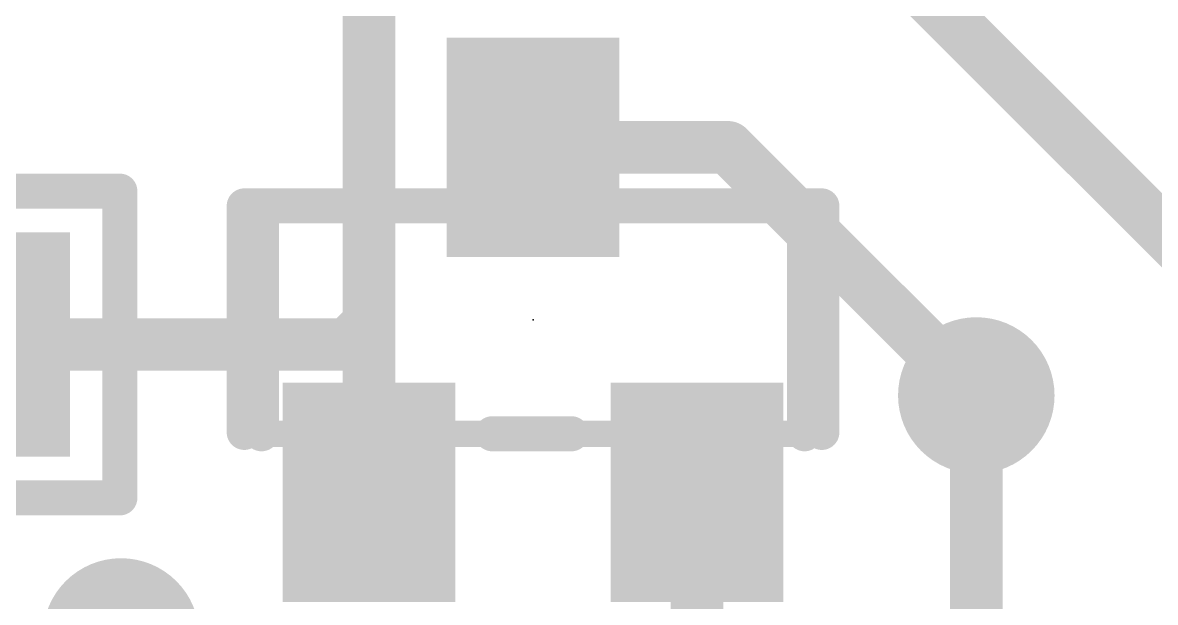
# Model space of a CAD drawing. Extents: x -9.6 to 36.9, y -15 to 36.6.
# Drawn here: x 8.83 to 15.39, y 12.26 to 15.62 of the extents above; entities that cross this region are included whole.
import ezdxf

# ---------------------------------------------------------------- set-up
doc = ezdxf.new("R2010")
doc.units = 0
for name, color, linetype in [('1', 12, 'CONTINUOUS'), ('16', 132, 'CONTINUOUS'), ('18', 110, 'CONTINUOUS'), ('21', 53, 'CONTINUOUS'), ('23', 53, 'CONTINUOUS'), ('51', 53, 'CONTINUOUS')]:
    doc.layers.add(name, color=color, linetype=linetype)

# ---------------------------------------------------------------- blocks, each defined once
blk = doc.blocks.new('RECT')
blk.add_solid([(-0.5, -0.5), (0.5, -0.5), (-0.5, 0.5), (0.5, 0.5)])
blk = doc.blocks.new('ROUNDV')
at = {"const_width": 0.5}
blk.add_lwpolyline([(0, -0.25, 1), (0, 0.25, 1), (0, -0.25)], format="xyb", dxfattribs=at)

msp = doc.modelspace()

# ---------------------------------------------------------------- linework, layer by layer
at = {"layer": '1', "const_width": 0.3048}
for points in [[(10.834, 13.843), (10.834, 16.002)], [(16.256, 13.589), (13.843, 16.002)], [(11.784, 14.9), (12.913, 14.9)], [(12.913, 14.9), (14.351, 13.462)], [(10.709, 13.757), (10.795, 13.843)], [(10.795, 13.843), (10.834, 13.843)], [(10.834, 12.9), (10.834, 13.843)], [(8.502, 13.757), (10.709, 13.757)], [(10.834, 13.677), (10.834, 12.9)], [(12.734, 12.9), (12.734, 10.161)]]:
    msp.add_lwpolyline(points, dxfattribs=at)
at = {"layer": '1', "const_width": 0.1524}
for points in [[(11.784, 14.9762, 1), (11.784, 14.8238)], [(12.9669, 14.9539, 1), (12.8591, 14.8461)], [(12.913, 14.8238, 1), (12.913, 14.9762)], [(10.795, 13.9192, 1), (10.795, 13.7668)], [(10.8489, 13.7891, 1), (10.7411, 13.8969)], [(10.9102, 13.843, 1), (10.7578, 13.843)], [(10.834, 13.7668, 1), (10.834, 13.9192)], [(10.709, 13.6808, 1), (10.709, 13.8332)], [(10.7578, 13.843, 1), (10.9102, 13.843)], [(10.6551, 13.8109, 1), (10.7629, 13.7031)], [(10.9102, 13.677, 1), (10.7578, 13.677)], [(14.2971, 13.4081, 1), (14.4049, 13.5159)], [(12.8102, 12.9, 1), (12.6578, 12.9)], [(10.7578, 12.9, 1), (10.9102, 12.9)], [(10.7578, 12.9, 1), (10.9102, 12.9)]]:
    msp.add_lwpolyline(points, format="xyb", dxfattribs=at)
at = {"layer": '16', "const_width": 0.3048}
msp.add_lwpolyline([(14.351, 13.462), (14.351, 5.715)], dxfattribs=at)
at = {"layer": '16', "const_width": 0.1524}
msp.add_lwpolyline([(14.4272, 13.462, 1), (14.2748, 13.462)], format="xyb", dxfattribs=at)
at = {"layer": '21', "const_width": 0.2032}
for points in [[(5.581, 14.646), (9.391, 14.646)], [(9.391, 14.646), (9.391, 12.868)], [(10.1116, 13.2476), (10.1116, 14.5604)], [(10.1116, 14.5604), (11.0704, 14.5604)], [(12.4976, 14.5604), (13.4564, 14.5604)], [(13.4564, 14.5604), (13.4564, 13.2476)], [(12.0064, 13.2396), (11.5476, 13.2396)], [(9.391, 12.868), (5.581, 12.868)]]:
    msp.add_lwpolyline(points, dxfattribs=at)
at = {"layer": '21', "const_width": 0.1016}
for points in [[(9.4418, 14.646, 1), (9.3402, 14.646)], [(9.391, 14.5952, 1), (9.391, 14.6968)], [(10.1624, 14.5604, 1), (10.0608, 14.5604)], [(10.1116, 14.6112, 1), (10.1116, 14.5096)], [(11.0704, 14.5096, 1), (11.0704, 14.6112)], [(12.4976, 14.6112, 1), (12.4976, 14.5096)], [(13.5072, 14.5604, 1), (13.4056, 14.5604)], [(13.4564, 14.5096, 1), (13.4564, 14.6112)], [(11.5476, 13.2904, 1), (11.5476, 13.1888)], [(12.0064, 13.1888, 1), (12.0064, 13.2904)], [(10.0608, 13.2476, 1), (10.1624, 13.2476)], [(13.4056, 13.2476, 1), (13.5072, 13.2476)], [(9.391, 12.8172, 1), (9.391, 12.9188)], [(9.3402, 12.868, 1), (9.4418, 12.868)]]:
    msp.add_lwpolyline(points, format="xyb", dxfattribs=at)
at = {"layer": '23'}
msp.add_point((11.784, 13.9), dxfattribs=at)
at = {"layer": '51'}
for points, const_width in [([(10.2116, 13.2396), (10.2116, 14.5604)], 0.2032), ([(10.2116, 14.5604), (13.3564, 14.5604)], 0.2032), ([(13.3564, 14.5604), (13.3564, 13.2396)], 0.2032), ([(13.3564, 13.2396), (10.2116, 13.2396)], 0.1524)]:
    msp.add_lwpolyline(points, dxfattribs=dict(at, const_width=const_width))
for points, const_width in [([(10.2624, 14.5604, 1), (10.1608, 14.5604)], 0.1016), ([(10.2116, 14.6112, 1), (10.2116, 14.5096)], 0.1016), ([(13.4072, 14.5604, 1), (13.3056, 14.5604)], 0.1016), ([(13.3564, 14.5096, 1), (13.3564, 14.6112)], 0.1016), ([(10.1608, 13.2396, 1), (10.2624, 13.2396)], 0.1016), ([(10.2116, 13.2777, 1), (10.2116, 13.2015)], 0.0762), ([(13.3056, 13.2396, 1), (13.4072, 13.2396)], 0.1016), ([(13.3564, 13.2015, 1), (13.3564, 13.2777)], 0.0762)]:
    msp.add_lwpolyline(points, format="xyb", dxfattribs=dict(at, const_width=const_width))

# ---------------------------------------------------------------- block references
at = {"layer": '1', "yscale": 1.27}
for p in [(11.784, 14.9), (10.834, 12.9), (12.734, 12.9)]:
    msp.add_blockref('RECT', p, dxfattribs=at)
at = {"layer": '1', "xscale": 1.2, "yscale": 1.3}
msp.add_blockref('RECT', (8.502, 13.757), dxfattribs=at)
at = {"layer": '18', "xscale": 0.9064, "yscale": 0.9064}
for p in [(14.351, 13.462), (14.351, 13.462), (9.398, 12.065), (9.398, 12.065)]:
    msp.add_blockref('ROUNDV', p, dxfattribs=at)
at = {"layer": '51', "xscale": 0.4572, "yscale": 0.5842}
for p in [(11.784, 14.9033), (10.8442, 12.8967), (12.7238, 12.8967)]:
    msp.add_blockref('RECT', p, dxfattribs=at)

doc.saveas('drawing.dxf')
